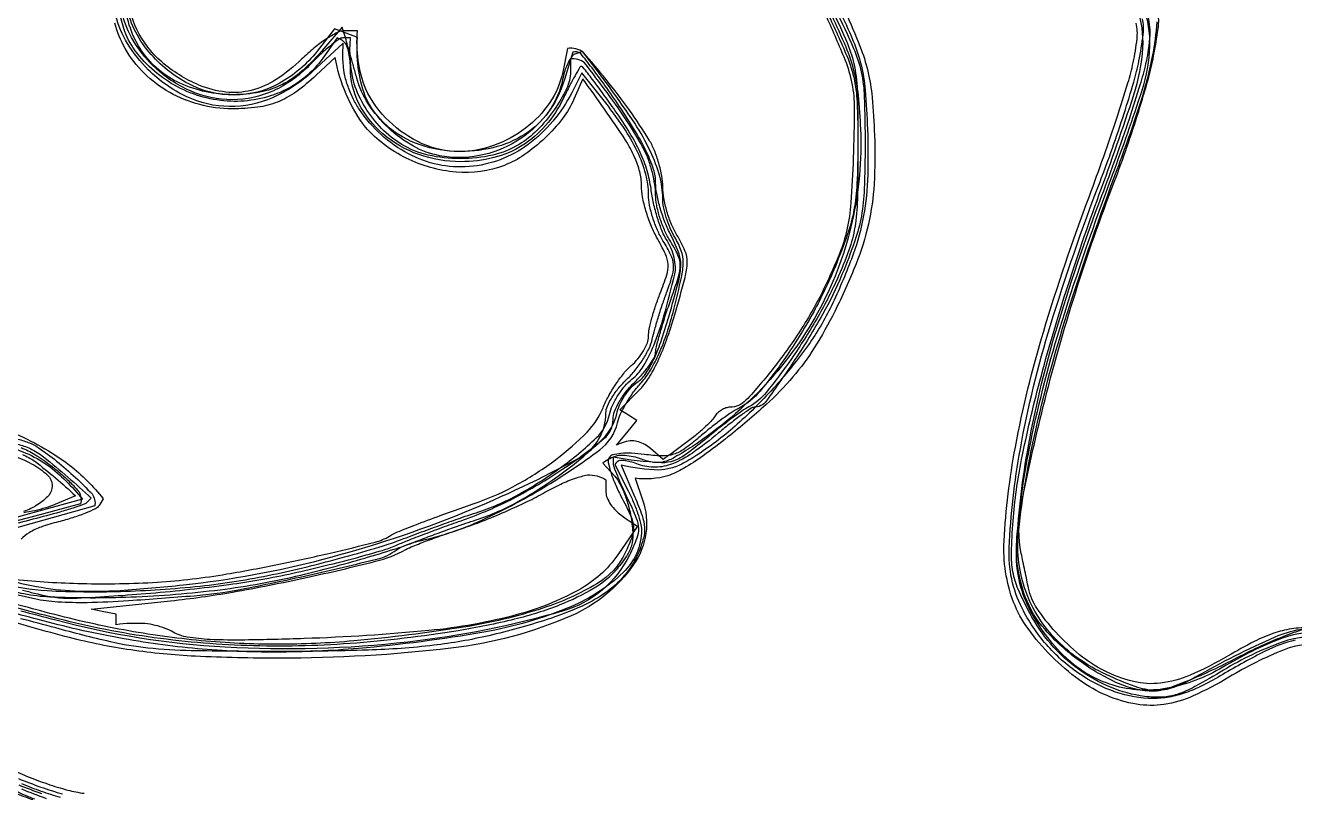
# Model space of a CAD drawing. Extents: x 0 to 564, y 0 to 802.
# Drawn here: x 103.2 to 282, y 304.7 to 412.8 of the extents above; entities that cross this region are included whole.
import ezdxf

# ---------------------------------------------------------------- set-up
doc = ezdxf.new("R2010")
doc.units = 0

msp = doc.modelspace()

# ---------------------------------------------------------------- linework, layer by layer
at = {"color": 7}
for points in [[(216.055389, 413.996277, -0.008846), (218.650899, 407.94843, -0.05004), (219.645334, 404.587849, -0.048169), (219.970234, 401.044682, -0.007834), (219.828568, 394.131256, -0.008647), (219.48823, 387.769853, -0.036435), (218.941607, 383.988979, -0.042775), (217.893559, 380.623774, -0.015078), (215.842194, 376, -0.029329), (212.64346, 370.232253, -0.025432), (208.647593, 364.585739, -0.020327), (204.70938, 359.979333, -0.208649), (202.464706, 359, 0.083329), (201.883248, 358.902418, 0.05413), (201.265533, 358.61108, 0.052812), (200.706829, 358.182474, 0.06698), (200.299683, 357.676025, -0.058259), (199.788065, 357.016461, -0.013878), (198.786131, 356.050896, -0.014083), (197.56526, 354.999401, -0.013499), (193.040222, 351.653625), (191.270111, 353.19632), (191.270111, 353.19632, 0.05367), (190.481721, 353.746898, 0.050708), (189.579346, 354.129539, 0.054592), (188.703351, 354.298602, 0.10602), (186.5, 353.674744), (187.935699, 355.413605), (189.371399, 357.152435), (188.151947, 357.906097), (186.93248, 358.65976), (189.668259, 361.395538), (189.668259, 361.395538, 0.05757), (190.996616, 363.070879, 0.028763), (192.29026, 365.450939, 0.024381), (193.530043, 368.453335, 0.01545), (194.692307, 372.057434, 0.00523), (196.138374, 377.270298, 0.058358), (196.446236, 379.400089, 0.108683), (196.131777, 381.039185, 0.035381), (194.994034, 383.241791, -0.03924), (194.232427, 384.744521, -0.025939), (193.588829, 386.571033, -0.02612), (193.145916, 388.423519, -0.045112), (193, 390, 0.043515), (192.860055, 391.566365, 0.026127), (192.43716, 393.386234, 0.026039), (191.822276, 395.166092, 0.040741), (191.094452, 396.612732, 0.018453), (188.313165, 400.816627, 0.014823), (185.026428, 405.130882, 0.007826), (181.817286, 408.969444, 0.218066), (179.581985, 409.5), (178.903931, 406.184662), (178.903931, 406.184662, -0.099435), (177.099049, 401.915229, -0.079973), (173.666021, 398.287167, -0.077884), (169.171687, 395.843843, -0.086081), (164.299667, 395.003723, -0.105386), (159.133776, 396.110093, -0.08642), (154.444242, 399.273067, -0.087746), (151.156461, 403.782791, -0.113929), (150, 412), (148.120575, 412), (148.120575, 412, 0.122061), (147.142187, 411.757542, 0.025014), (145.599405, 410.841423, 0.024955), (143.870858, 409.565767, 0.021188), (142.177048, 408.055908, -0.048113), (138.565465, 405.169503, -0.082407), (135.042706, 403.623035, -0.090857), (131.458173, 403.378892, -0.07076), (127.671227, 404.364014, -0.080362), (122.422305, 407.626799, -0.100137), (118.932818, 412.172962, -0.106767), (117.621499, 417.47831, -0.10291)], [(99.488098, 333.228423, 0.008589), (104.5, 332.070251, 0.037508), (107.782782, 331.624589, 0.019508), (111.917482, 331.537987, 0.012396), (117.760664, 331.788572, 0.003353), (127, 332.476837), (127, 332.476837, 0.026976), (133.472952, 333.356032, 0.008265), (143.137554, 335.370232, 0.004478), (152.907821, 337.667712, 0.106635), (155.432068, 338.89447, -0.05551), (156.011651, 339.252957, -0.019015), (156.920668, 339.642651, -0.018632), (157.964539, 339.999868, -0.020475), (159, 340.26593, 0.053068), (167.017125, 342.892502, 0.029353), (176.159498, 347.66753, 0.025076), (184.115176, 352.996079, 0.176868), (186.627167, 356.826965, -0.052933), (187.059141, 358.06375, -0.023312), (187.873325, 359.596054, -0.022758), (188.896158, 361.155414, -0.028335), (189.989487, 362.5, 0.051641), (191.278641, 364.245442, 0.028584), (192.493454, 366.602932, 0.025027), (193.600857, 369.469837, 0.017821), (194.562317, 372.776855, 0.006724), (195.631932, 377.267134, 0.051763), (195.884029, 379.412586, 0.092403), (195.605353, 381.028769, 0.044663), (194.699738, 382.931152, -0.033767), (194.048827, 384.225162, -0.024778), (193.499296, 385.735264, -0.02522), (193.120853, 387.223378, -0.049692), (193, 388.436401, 0.069492), (192.569422, 391.5195, 0.040509), (191.257097, 395.021984, 0.033046), (189.064167, 398.983836, 0.018776), (181.707489, 409.069153), (180.629456, 408.709808), (180.629456, 408.709808, 0.163433), (180.170476, 408.363968, 0.037291), (179.67486, 407.511276, 0.034773), (179.224588, 406.391889, 0.027805), (178.893631, 405.134277, -0.09584), (177.178909, 400.996166, -0.093624), (174.033487, 397.756462, -0.086281), (169.684625, 395.702064, -0.067399), (164.5, 395, -0.0823), (158.824247, 395.940605, -0.098858), (154.150761, 398.650936, -0.105651), (151.091373, 402.780136, -0.106905), (150, 411.062775), (148.391647, 411.679962), (146.783295, 412.29715), (144.30365, 409.128754), (144.30365, 409.128754, -0.101927), (138.963988, 404.598323, -0.124315), (132.637675, 402.962185, -0.122631), (126.22758, 404.519475, -0.097538), (120.658905, 408.99353, -0.062178), (118.542441, 412.25723, -0.073242), (117.437762, 415.767445, -0.072841)], [(216.09996, 414.716766, -0.008977), (218.761129, 408.874926, -0.044846), (219.891954, 405.460979, -0.047269), (220.367582, 401.979151, -0.010668), (220.486938, 396, -0.010914), (220.358443, 390.462449, -0.034901), (219.935472, 386.79425, -0.03763), (219.02483, 383.368296, -0.014323), (217.265671, 378.746185, -0.026902), (214.260337, 372.462258, -0.024483), (210.510063, 366.329594, -0.024045), (206.705807, 361.282378, -0.098621), (203.740814, 358.883606, 0.027485), (202.647668, 358.230486, 0.00972), (201.155375, 357.180927, 0.009612), (199.557392, 355.962062, 0.011148), (198.085999, 354.739899, -0.024204), (196.048609, 353.135609, -0.079987), (194.52177, 352.381054, -0.082395), (192.860149, 352.155463, -0.026691), (190.379501, 352.36145, 0.021387), (188.600715, 352.528164, 0.035714), (187.098269, 352.497036, 0.042006), (185.967526, 352.295856, 0.191587), (185.441467, 351.905304, 0.189139), (185.3223, 351.249289, 0.026352), (185.666206, 349.884579, 0.027108), (186.272775, 348.242055, 0.01995), (187.113037, 346.493011, -0.013101), (188.502512, 343.699381, -0.090691), (188.885912, 342.225296, -0.108009), (188.685965, 340.822848, -0.022047), (187.702011, 338.501312, -0.148747), (183.734508, 334.15878, -0.055469), (176.124449, 330.720596, -0.039234), (164.932559, 328.039887, -0.016311), (149.5, 326.115662, -0.023154), (138.757821, 325.630555, -0.022952), (127.985127, 326.137978, -0.022486), (117.09474, 327.649682, -0.020296), (106, 330.171265, 0.004479), (101.303889, 331.395976, 0.004831)], [(284.267365, 328, 0.037471), (281.542047, 327.795473, 0.045301), (279.051434, 327.185047, 0.035785), (276.287855, 326.008695, 0.013719), (272.62323, 324, -0.029147), (267.298974, 321.291663, -0.07394), (263.121243, 320.159351, -0.089263), (259.284762, 320.39363, -0.05824), (255.115479, 321.941071, -0.053035), (251.717918, 324.155975, -0.036441), (248.370565, 327.315487, -0.036866), (245.705285, 330.695527, -0.097712), (244.51445, 333.518341, -0.000108), (244.281658, 334.642528, -0.000065), (244.005913, 335.976456, -0.000064), (243.732095, 337.302778, -0.000111), (243.505661, 338.40152, -0.099418), (243.47336, 345.102373, -0.01297), (246.594368, 359.104942, -0.015294), (251.11883, 375.090039, -0.015161), (256.623962, 390.816071, 0.0085), (258.375189, 395.612764, 0.007509), (260.039322, 400.667648, 0.007563), (261.401596, 405.268048, 0.022642), (262.141174, 408.462769, 0.009439), (262.776743, 412.319305, 0.063311), (262.81163, 414.25676, 0.099661)], [(286.360783, 327.882317, 0.120057), (279.215167, 326.62499, 0.026487), (268.015594, 320.990723, -0.042402), (264.920631, 319.555109, -0.095163), (262.374149, 319.144661, -0.078921), (259.563888, 319.677735, -0.022711), (255.459137, 321.366882, -0.043912), (251.497684, 323.653853, -0.051308), (248.216576, 326.496143, -0.053476), (245.691686, 329.834337, -0.055541), (243.96994, 333.591064, -0.108651), (243.13556, 341.717162, -0.02598), (245.393093, 355.184917, -0.022646), (249.985936, 372.22246, -0.01268), (257.02124, 392.5, 0.011226), (260.206074, 401.594037, 0.028269), (261.995422, 408.377964, 0.036733), (262.625509, 413.276125, 0.18908)], [(101.044664, 352.317366, -0.052526), (104.103452, 351.052334, -0.060785), (106.309215, 349.482514, -0.210751), (107, 347.916443, -0.182568), (106.503035, 346.600768, -0.069005), (104.988745, 345.297382, -0.063205), (102.967924, 344.329541, -0.080275)], [(102.795477, 352.353184, -0.058369), (104.544457, 351.400022, -0.026242), (110.271385, 346.554535), (107.385689, 345.322388), (107.385689, 345.322388, -0.027146), (106.080427, 344.846988, -0.018035), (104.539858, 344.438911, -0.018174), (103.011034, 344.150385, -0.033458)], [(101.523145, 304.806669, 0.01729), (104.249654, 303.761169, 0.016997)], [(102.170951, 304.838943, 0.018289), (104.491296, 303.869736, 0.018385)]]:
    msp.add_lwpolyline(points, format="xyb", dxfattribs=at)
at = {"color": 253}
for points in [[(99.5, 334.358887, 0.060984), (106.291986, 333.187197, 0.019264), (116.603892, 333.079018, 0.01946), (127.835749, 333.83208, 0.025446), (138, 335.438416), (138, 335.438416, 0.00829), (142.915711, 336.55939, 0.006615), (148.178122, 337.925632, 0.006693), (153.018007, 339.320669, 0.01674), (156.5, 340.503601, -0.002104), (159.387832, 341.579938, -0.002122), (162.276318, 342.628803, -0.002067), (164.80024, 343.52143, -0.008585), (166.334259, 344.027466, 0.048015), (172.348923, 346.552094, 0.033988), (178.552193, 350.452621, 0.032441), (183.635692, 354.683596, 0.150012), (185.494766, 357.976135, -0.054027), (185.928942, 359.268317, -0.033659), (186.695036, 360.672672, -0.03353), (187.649269, 361.971255, -0.050926), (188.655685, 362.943787, 0.09091), (190.261152, 364.763394, 0.038539), (191.724667, 367.683495, 0.027733), (193.164355, 371.857982, 0.010902), (194.698822, 377.748138, 0.07448), (194.787284, 378.794298, 0.040955), (194.599722, 380.06813, 0.039539), (194.188317, 381.365416, 0.048515), (193.598129, 382.49057, -0.049712), (192.926773, 383.777921, -0.019994), (192.261757, 385.649696, -0.01955), (191.70107, 387.738033, -0.023407), (191.343781, 389.742432, 0.040413), (190.801168, 392.283516, 0.034426), (189.835323, 394.849632, 0.029427), (188.371335, 397.609961, 0.017064), (186.311356, 400.75, 0.0036), (184.593885, 403.145935, 0.005759), (183.089268, 405.164062, 0.001619), (181.762127, 406.890384, 0.232075), (181.538681, 407, 0.26608), (181.338246, 406.885209, 0.004106), (180.649694, 405.689205, 0.009708), (179.872298, 404.248226, 0.00612), (179.01825, 402.53772, -0.063789), (176.487946, 398.660817, -0.077913), (173.206505, 395.8424, -0.077322), (169.198653, 394.14891, -0.061654), (164.535248, 393.575714, -0.084613), (158.632053, 394.587073, -0.092021), (153.587568, 397.488941, -0.099343), (150.199455, 401.7901, -0.117834), (149, 406.809021, 0.027821), (148.932161, 408.027289, 0.034257), (148.728712, 409.146957, 0.036602), (148.433354, 410.034063, 0.156942), (147.152939, 411.023529), (145.096161, 408.13504), (145.096161, 408.13504, -0.131584), (139.52518, 403.533778, -0.117771), (132.15374, 402.083752, -0.11221), (124.636869, 404.113352, -0.11102), (118.701828, 409.19754, -0.0841), (117.089082, 412.344967, -0.053962), (116.280195, 416.378918, -0.054181)], [(217.348724, 415, -0.01049), (219.881731, 409.525149, -0.049422), (220.948772, 406.234779, -0.045721), (221.388947, 402.687313, -0.008151), (221.494415, 396, -0.008823), (221.380724, 389.745868, -0.034937), (220.975382, 385.924145, -0.040106), (220.069449, 382.458508, -0.014294), (218.24472, 377.675201, -0.030308), (215.511839, 372.069618, -0.017861), (211.616087, 365.714592, -0.010003), (207.573823, 359.87723, -0.24078), (205.857788, 359, 0.151539), (205.434765, 358.868777, 0.006197), (204.11585, 357.93914, 0.010321), (202.571367, 356.772291, 0.007087), (200.866623, 355.38858, -0.020529), (197.184455, 352.560495, -0.059914), (194.368523, 351.043224, -0.088136), (191.953445, 350.556897, -0.096855), (189.602829, 350.960907, 0.022314), (188.650051, 351.275279, 0.030848), (187.770247, 351.465019, 0.031493), (187.057199, 351.527762, 0.205374), (186.255356, 350.922028), (188.12767, 347.249573), (188.12767, 347.249573, -0.018069), (188.844352, 345.708674, -0.017923), (189.450005, 344.115913, -0.0181), (189.878326, 342.68752, -0.06387), (190, 341.738892, -0.205421), (187.424495, 335.734578, -0.091165), (180.064333, 330.927582, -0.056127), (167.784289, 327.335239, -0.02164), (150.151688, 325.044647, -0.020665), (138.570336, 324.527966, -0.023318), (127.446388, 325.010693, -0.023251), (116.38727, 326.529576, -0.020314), (105, 329.11911, 0.003214), (100.273364, 330.365358, 0.003318)], [(286.872757, 326.577789, 0.124195), (280.262277, 325.930528, 0.049736), (271.993561, 321.996094, -0.010152), (267.967456, 319.673738, -0.045307), (265.471977, 318.58215, -0.068406), (263.351243, 318.184842, -0.045515), (260.876343, 318.289764, -0.065492), (256.077003, 319.587735, -0.058072), (251.560425, 322.119698, -0.056888), (247.663654, 325.68214, -0.057688), (244.690887, 330.015442, -0.018585), (243.06013, 333.401087, -0.05836), (242.32729, 335.81176, -0.051184), (242.122571, 338.491273, -0.011943), (242.347794, 343, -0.031597), (243.536931, 351.627386, -0.014524), (246.115965, 362.682598, -0.013046), (249.813659, 375.335535, -0.009959), (254.493347, 388.983246, 0.007983), (259.354325, 402.979151, 0.06478), (260.626465, 409.632015, 0.101087), (259.836466, 415.160594, 0.031838)], [(102.10908, 353.799025, -0.060731), (103.903241, 353.176731, -0.048326), (105.793277, 352.013385, -0.019843), (112.5, 346.199402), (111.946449, 345.629486), (111.946449, 345.629486, -0.114945), (111.507289, 345.347313, -0.006381), (109.955606, 344.816761, -0.009581), (108.073167, 344.239537, -0.006846), (100.5, 342.266663)], [(102.683169, 306.037057, 0.017474), (105.423791, 304.96196, 0.017652), (108.143038, 304.110089, 0.033855)]]:
    msp.add_lwpolyline(points, format="xyb", dxfattribs=at)
at = {"color": 254}
for points in [[(99.5, 333.725128, 0.07436), (106.657659, 332.328835, 0.02076), (118.101783, 332.29797, 0.021266), (130.650019, 333.320917, 0.027621), (142, 335.375641), (142, 335.375641, 0.006418), (146.423294, 336.491716, 0.00557), (151.03125, 337.772633, 0.005612), (155.177528, 339.025743, 0.016345), (158, 340.01593, -0.003043), (160.31357, 340.897395, -0.00275), (162.716938, 341.781326, -0.002753), (164.878516, 342.549432, -0.008762), (166.334259, 343.029266, 0.051698), (172.519694, 345.674926, 0.033191), (179.081566, 349.916496, 0.031189), (184.537042, 354.535443, 0.148498), (186.513046, 358.059418, -0.051638), (186.929303, 359.318072, -0.037763), (187.633011, 360.612141, -0.038455), (188.497688, 361.748558, -0.06596), (189.397827, 362.525024, 0.097508), (190.52438, 363.62713, 0.038038), (191.622486, 365.518917, 0.029101), (192.720993, 368.178431, 0.013515), (193.84845, 371.741119, 0.00606), (195.242374, 376.830244, 0.059845), (195.54204, 379.025322, 0.096556), (195.221355, 380.824535, 0.026545), (194.037521, 383.461456, -0.027927), (193.257338, 385.212183, -0.021504), (192.598522, 387.197716, -0.021942), (192.143166, 389.112298, -0.047441), (192, 390.617798, 0.078456), (191.703894, 392.493272, 0.032683), (190.754383, 394.880768, 0.025411), (189.175259, 397.808266, 0.012165), (186.869919, 401.406372, 0.006016), (184.852193, 404.316917, 0.009381), (183.037756, 406.769367, 0.004142), (181.452069, 408.795648, 0.22848), (180.316574, 409), (179.159302, 405.13739), (179.159302, 405.13739, -0.093475), (176.602302, 400.195792, -0.090121), (172.393112, 396.450645, -0.090142), (167.13634, 394.426406, -0.093576), (161.575073, 394.419922, -0.081485), (157.873242, 395.763056, -0.060417), (154.354015, 398.336288, -0.060133), (151.535319, 401.692067, -0.078632), (149.898148, 405.342743, 0.001057), (149.433168, 407.044354, 0.001104), (148.967649, 408.719429, 0.001059), (148.559137, 410.165109, 0.004874), (147.853394, 412.5), (145.280365, 409.5), (145.280365, 409.5, -0.0331), (142.223115, 406.379183, -0.065004), (139.358675, 404.420841, -0.07081), (136.257584, 403.363928, -0.046663), (132.5, 403.010315, -0.106463), (124.997908, 404.621562, -0.138593), (119.644715, 409.122425, -0.131522), (117.265605, 415.963083, -0.091317)], [(283.224907, 327.738908, 0.013052), (280.322468, 326.675259, 0.014172), (276.939604, 325.222168, 0.011973), (273.446075, 323.5, -0.011849), (269.956488, 321.7787, -0.01412), (266.585522, 320.328327, -0.012929), (263.697073, 319.266695, -0.083842), (262.1716, 319.021973, -0.10347), (257.194649, 320.105807, -0.05319), (251.654934, 323.328663, -0.052789), (246.845006, 327.708832, -0.091785), (244.06134, 332.315094, -0.111425), (242.889599, 340.714965, -0.030148), (244.824226, 354.093315, -0.025226), (249.253551, 371.131635, -0.01347), (256.342957, 391.71405, 0.010883), (260.517145, 403.632194, 0.070886), (261.611244, 409.871689, 0.097166), (260.726401, 415.29693, 0.029156)], [(216.745361, 414.237885, -0.013815), (218.769799, 409.742839, -0.036371), (219.890076, 406.394005, -0.037002), (220.502818, 402.951427, -0.014731), (220.851486, 398.164825, -0.066162), (219.696834, 385.207819, -0.06671), (215.197163, 373.04113, -0.065404), (207.55228, 362.289061, -0.059605), (197.166901, 353.487732, -0.015625), (194.690468, 351.96016, -0.068717), (193.102665, 351.318138, -0.099078), (191.7019, 351.248719, -0.053284), (190.0215, 351.685791, 0.037014), (188.848274, 352.031968, 0.03819), (187.649065, 352.196789, 0.04111), (186.59464, 352.173661, 0.112849), (184.579529, 351.122101), (186.242142, 349.284912), (186.242142, 349.284912, -0.064474), (186.926079, 348.299648, -0.025868), (187.605753, 346.803085, -0.025077), (188.180446, 345.094329, -0.028941), (188.549469, 343.415985, -0.028494), (188.781547, 341.139481, -0.079151), (188.600183, 339.546318, -0.078958), (187.93244, 338.086145, -0.028259), (186.555588, 336.248444, -0.084255), (183.342462, 333.524565, -0.041064), (178.493921, 331.164593, -0.033205), (172.121707, 329.161863, -0.018739), (164.179993, 327.54657, -0.022494), (148.948816, 325.737813, -0.026565), (134.443167, 325.446182, -0.02764), (120.511612, 326.679274, -0.028833), (107, 329.435059, 0.000744), (98.698403, 331.620026, 0.002664)], [(99.929073, 353.636217, -0.048521), (103.288655, 352.558811, -0.048847), (106.355451, 350.863779, -0.055927), (111.270172, 346.083496), (105.135086, 344.377808), (99, 342.672089)], [(102.683564, 305.262864, 0.012279), (106.145343, 303.940613, 0.01243)]]:
    msp.add_lwpolyline(points, format="xyb", dxfattribs=at)
at = {"color": 9}
for points in [[(216.673813, 415.330261, -0.012874), (219.01317, 410.212828, -0.053155), (220.007158, 406.962898, -0.041763), (220.408588, 403.230016, -0.005913), (220.5, 395.5, -0.006115), (220.411165, 388.236145, -0.033521), (220.05298, 384.331467, -0.047217), (219.224245, 381.124151, -0.01993), (217.54306, 377, -0.024446), (214.685903, 371.455395, -0.02017), (211.124367, 365.837688, -0.018285), (207.581649, 361.098616, -0.100563), (205.136887, 359.073273, 0.030668), (204.154331, 358.467165, 0.00677), (202.551191, 357.304207, 0.007016), (200.732286, 355.906602, 0.006702), (198.925034, 354.437378, -0.016185), (196.2941, 352.380137, -0.072849), (194.572117, 351.470867, -0.088724), (192.830674, 351.18376, -0.030666), (186, 351.961731), (186, 351.168701), (186, 351.168701, 0.090251), (186.091344, 350.666767, 0.006659), (186.603073, 349.360394, 0.009088), (187.266668, 347.811787, 0.006764), (188.053009, 346.126404, -0.013973), (189.272826, 343.410451, -0.090925), (189.587904, 341.952488, -0.102111), (189.344548, 340.551884, -0.019778), (188.303009, 338.188568, -0.211407), (178.955414, 330.323794, -0.042468), (157.114902, 325.944271, -0.042305), (131.374969, 325.211643, -0.051034), (107.5, 329.017639, 0.003785), (102.559719, 330.292229, 0.003875)], [(102.839064, 333.24836, 0.000777), (104.451858, 332.845674, 0.002674), (105.5, 332.591644, 0.0702), (110.446064, 332.134048, 0.00954), (120.846395, 332.831867, 0.011854), (131.876402, 334.047667, 0.021002), (140.884583, 335.644928), (140.884583, 335.644928, 0.005228), (145.47168, 336.709025, 0.005954), (149.840107, 337.825905, 0.005435), (153.524327, 338.857801, 0.033001), (155.384583, 339.536713, -0.010184), (157.009367, 340.21511, -0.003184), (159.471985, 341.166847, -0.003181), (162.236237, 342.194913, -0.00351), (164.924301, 343.1539, 0.035313), (171.910772, 346.159395, 0.028519), (178.943752, 350.316845, 0.023458), (184.721973, 354.599315, 0.225217), (186, 357.292725, -0.094013), (186.208326, 358.390901, -0.036948), (186.879438, 359.784439, -0.034872), (187.849745, 361.22616, -0.036194), (189, 362.5, 0.021367), (190.148482, 363.698521, 0.02562), (191.118748, 364.922897, 0.025672), (191.816653, 366.017585, 0.12978), (192, 366.712067, -0.062171), (192.101466, 367.524939, -0.0071), (192.58201, 369.312881, -0.008489), (193.222622, 371.43066, -0.006818), (193.981323, 373.687164, 0.008144), (195.20937, 377.371977, 0.076501), (195.462635, 379.017601, 0.112844), (195.144715, 380.408337, 0.026031), (193.981323, 382.530212, -0.037142), (193.22247, 383.990221, -0.026082), (192.58201, 385.728943, -0.026435), (192.141855, 387.467824, -0.048804), (192, 388.917694, 0.039529), (191.885933, 390.358277, 0.022664), (191.533707, 392.066429, 0.022531), (191.020855, 393.761925, 0.034628), (190.412628, 395.168976, 0.026007), (188.215939, 398.92455, 0.014099), (185.152361, 403.312981, 0.006637), (181.981381, 407.476238, 0.230613), (180, 408), (179.996262, 406.25), (179.996262, 406.25, -0.111764), (179.448135, 403.852288, -0.041821), (177.690619, 400.859142, -0.041191), (175.307399, 398.011642, -0.061091), (172.75914, 395.994598, -0.082316), (169.057178, 394.501963, -0.054805), (164.5, 394.000946, -0.054805), (159.942822, 394.501963, -0.082316), (156.24086, 395.994598, -0.062823), (153.405539, 398.254808, -0.055172), (151.076614, 401.242771, -0.057055), (149.52845, 404.549657, -0.080855), (149, 411), (147.959946, 411), (147.959946, 411, 0.157245), (147.368401, 410.809248, 0.014663), (146.135607, 409.865841, 0.017712), (144.706772, 408.617855, 0.012999), (143.209946, 407.139008, -0.094972), (138.161432, 403.56547, -0.10652), (132.352359, 402.300854, -0.104938), (126.469694, 403.536251, -0.089741), (121.216537, 407.09256, -0.062913), (118.430886, 410.601303, -0.078505), (116.856075, 414.446983, -0.080207)], [(286.612698, 327.171013, 0.128344), (280.232246, 326.476092, 0.044894), (271.869202, 322.400055, -0.090921), (264.030008, 319.432452, -0.119613), (256.421171, 319.870834, -0.117326), (249.75431, 323.770177, -0.085241), (244.616974, 330.700348, -0.128743), (242.843039, 338.951715, -0.032527), (244.353653, 352.711712, -0.028852), (248.366167, 369.690624, -0.018673), (254.854828, 388.815216, 0.00524), (256.845772, 394.2031, 0.005228), (258.724941, 399.635662, 0.005126), (260.26772, 404.413775, 0.020479), (261.061707, 407.385132, 0.039793), (261.632242, 411.415635, 0.097324), (261.236742, 414.372665, 0.041052)], [(102.619952, 353.315891, -0.048585), (104.562777, 352.351124, -0.024324), (106.818214, 350.786011, -0.015211), (108.419925, 349.475596, -0.020883), (109.7716, 348.196335, -0.018187), (110.784407, 347.075444, -0.1764), (111, 345.394745), (105.25, 343.875732), (99.5, 342.35672)], [(102.293946, 305.836237, 0.012589), (105.503904, 304.628181, 0.012646)]]:
    msp.add_lwpolyline(points, format="xyb", dxfattribs=at)
at = {"color": 8}
for points in [[(217.740372, 415.171875, -0.013951), (219.832235, 410.558804, -0.040325), (220.925701, 407.228237, -0.038125), (221.502367, 403.664084, -0.011437), (221.839539, 398.172394, -0.019555), (221.83477, 390.911718, -0.040505), (221.152382, 385.28693, -0.040826), (219.57645, 379.873808, -0.020182), (216.751617, 373.289368, -0.043551), (213.511793, 367.793611, -0.027727), (208.868637, 361.994637, -0.027361), (203.498434, 356.623455, -0.03656), (198.044434, 352.410706, -0.023373), (195.883714, 351.121772, -0.053874), (194.131634, 350.414886, -0.063549), (192.457191, 350.163686, -0.045747), (187.134323, 350.852448), (189.056412, 346.368408), (189.056412, 346.368408, -0.016149), (190.082271, 343.744266, -0.067372), (190.428362, 342.086628, -0.083695), (190.283796, 340.580808, -0.03328), (189.610428, 338.610077, -0.069494), (187.823738, 335.59219, -0.065919), (185.250206, 333.11739, -0.053427), (181.642513, 331.015948, -0.02652), (176.695908, 329.110626, -0.021995), (168.514232, 326.840514, -0.027428), (160.744249, 325.492107, -0.021629), (151.54017, 324.812208, -0.007939), (138.5, 324.621704, -0.003627), (126.565563, 324.723426, -0.022625), (120.467131, 325.096012, -0.030397), (115.191673, 325.985497, -0.009799), (107.5, 327.928284, 0.004078), (102.554933, 329.237704, 0.004154)], [(99.240791, 335.145752, 0.029656), (104.799941, 333.769233, 0.03499), (110.183613, 333.155632, 0.027391), (116.572186, 333.227407, 0.010264), (125.5, 334.001862), (125.5, 334.001862, 0.037211), (145.18986, 337.614186, 0.032575), (165.051653, 344.217278, 0.028303), (181.270573, 351.90589, 0.27448), (185, 358.187683, -0.103348), (185.200828, 359.148916, -0.035487), (185.864422, 360.414669, -0.03348), (186.816591, 361.746291, -0.032949), (187.942719, 362.946503, 0.03579), (189.116469, 364.211782, 0.027756), (190.209757, 365.740467, 0.02845), (191.072705, 367.288802, 0.058495), (191.527954, 368.597717, -0.014139), (191.875407, 369.980692, -0.006375), (192.405285, 371.774876, -0.006305), (193.013237, 373.656398, -0.008558), (193.612366, 375.338043, 0.020312), (194.379936, 377.663961, 0.090287), (194.520227, 379.090195, 0.094653), (194.145322, 380.44073, 0.023518), (193.02713, 382.456085, -0.036429), (192.250788, 383.944593, -0.025986), (191.595472, 385.707169, -0.026384), (191.144867, 387.462782, -0.049663), (191, 388.917694, 0.067032), (190.609261, 391.819149, 0.043996), (189.433456, 394.984497, 0.03657), (187.46085, 398.456175, 0.021759), (181.59906, 406.082397), (180.177933, 403.291199), (180.177933, 403.291199, -0.115351), (174.034582, 396.006796, -0.141282), (165.731571, 392.883617, -0.144119), (157.164957, 394.684417, -0.121681), (150.273804, 400.921692, -0.035069), (149.403271, 402.431977, -0.027282), (148.667929, 404.179855, -0.027965), (148.161003, 405.892585, -0.058026), (148, 410.25473), (143.679642, 406.272339), (143.679642, 406.272339, -0.08325), (138.031069, 402.582912, -0.106336), (131.953863, 401.347198, -0.107502), (125.956254, 402.722786, -0.086656), (120.533333, 406.533325, -0.058244), (117.619414, 410.2186, -0.075948), (115.94314, 414.171467, -0.078227)], [(282.089851, 326.206245, 0.059532), (277.844156, 324.666814, 0.018335), (271.869202, 321.376007, -0.019056), (269.048503, 319.827766, -0.032962), (266.583401, 318.791405, -0.038577), (264.310032, 318.198885, -0.044491), (262.079346, 318, -0.084234), (256.781144, 318.898954, -0.066686), (251.591579, 321.530613, -0.063382), (247.039683, 325.596696, -0.062074), (243.614166, 330.700348, -0.128667), (241.790517, 339.205839, -0.034037), (243.367609, 353.132084, -0.029233), (247.619187, 370.561204, -0.017439), (254.59079, 390.744293, 0.007246), (256.332247, 395.471416, 0.00668), (257.985588, 400.376331, 0.006686), (259.341881, 404.786071, 0.021952), (260.069305, 407.744293, 0.019023), (260.671637, 411.496317, 0.085863), (260.56076, 413.704453, 0.063963)], [(102.17165, 354.514324, -0.028093), (103.809548, 353.981003, -0.054665), (105.027496, 353.346649, -0.023413), (107.622935, 351.429404, -0.017658), (110.292994, 349.095325, -0.011131), (112.611163, 346.820641, -0.195589), (113, 345.103485), (107, 343.419952), (101, 341.73645)], [(102.265482, 306.728644, 0.014072), (105.385165, 305.53722, 0.014193), (108.470827, 304.554631, 0.027291)]]:
    msp.add_lwpolyline(points, format="xyb", dxfattribs=at)
at = {"color": 250}
for points in [[(218.730286, 414.625854, -0.013226), (220.781889, 409.825827, -0.036377), (221.885988, 406.315617, -0.035731), (222.480201, 402.64725, -0.01239), (222.825302, 397.294128, -0.024158), (222.765611, 390.43784, -0.041356), (221.969616, 384.776146, -0.039839), (220.226406, 379.180071, -0.020655), (217.219849, 372.5, -0.023895), (214.343447, 367.381783, -0.036245), (211.327679, 363.265007, -0.032855), (207.530973, 359.352572, -0.015698), (202.184494, 354.818787, -0.011529), (198.689569, 352.168118, -0.026835), (195.927303, 350.389149, -0.03585), (193.711525, 349.327435, -0.094068), (189.104034, 349), (190.1586, 345.974884), (190.1586, 345.974884, -0.241066), (188.893736, 336.84585, -0.138083), (180.077993, 329.635151, -0.07392), (163.162316, 325.070349, -0.029062), (139, 323.66983, -0.011638), (127.16399, 323.947819, -0.024983), (118.079523, 324.829155, -0.026283), (109.419293, 326.577678, -0.014344), (99, 329.579041, 0.010433)], [(101.761585, 334.748456, 0.017007), (111.194443, 334.186092, 0.021995), (121.798413, 334.381725, 0.027122), (131.619003, 335.532623), (131.619003, 335.532623, 0.00718), (138.942147, 336.904964, 0.007349), (146.165943, 338.477211, 0.004726), (152.488827, 340.014185, 0.076518), (154.5, 340.866028, -0.040942), (155.647676, 341.451241, -0.005905), (158.093721, 342.42226, -0.004932), (161.648074, 343.744816, -0.001562), (166.976501, 345.649078, 0.041424), (172.543967, 348.154794, 0.035094), (177.957439, 351.669651, 0.036274), (182.346569, 355.507925, 0.100114), (184.587448, 358.926941, -0.030286), (185.349653, 360.541088, -0.021923), (186.381929, 362.24168, -0.022267), (187.509603, 363.775634, -0.044192), (188.555862, 364.861603, 0.041382), (189.491078, 365.821512, 0.038348), (190.282032, 366.946007, 0.040641), (190.827361, 368.06038, 0.093738), (191, 368.973145, -0.051318), (191.106303, 370.006148, -0.014542), (191.481752, 371.58004, -0.014489), (192.01223, 373.343343, -0.014852), (192.639999, 375.058289, 0.017633), (193.567198, 377.635522, 0.093582), (193.750959, 379.116318, 0.094398), (193.381166, 380.556178, 0.018103), (192.139999, 382.964691, -0.032603), (191.320452, 384.675003, -0.023748), (190.628624, 386.667564, -0.024147), (190.152086, 388.628349, -0.047568), (190, 390.223358, 0.06284), (189.758112, 392.140383, 0.042655), (189.031225, 394.21978, 0.033528), (187.765857, 396.600257, 0.016459), (181.719452, 405.238068), (180.481506, 402.369019), (180.481506, 402.369019, -0.062687), (178.882803, 399.65643, -0.038352), (176.390169, 396.895874, -0.038303), (173.498002, 394.542124, -0.061404), (170.684906, 393.063629, -0.11188), (163.887956, 392.116789, -0.093958), (156.865925, 394.073704, -0.095044), (151.112375, 398.435526, -0.117936), (146.858627, 408.238739), (144.179306, 405.741547), (144.179306, 405.741547, -0.03112), (141.313909, 403.386217, -0.061767), (138.741093, 401.972622, -0.062705), (135.9268, 401.242655, -0.033002), (132.315735, 401.016449, -0.063468), (127.771115, 401.611434, -0.064584), (123.549779, 403.326607, -0.065668), (119.965303, 406.029388, -0.069676), (117.286835, 409.520386, -0.061574), (115.816333, 413.074189, -0.047502)], [(286.261749, 325.518528, 0.133335), (280.547841, 324.869458, 0.041148), (272.716949, 320.985107, -0.030556), (267.714578, 318.370476, -0.067851), (263.595636, 317.163555, -0.079569), (259.733616, 317.199313, -0.056991), (255.578323, 318.402832, -0.058811), (251.67049, 320.605493, -0.03882), (247.750187, 323.963894, -0.039117), (244.446344, 327.833849, -0.066007), (242.416611, 331.579193, -0.105549), (241.07496, 340.194317, -0.032208), (242.665888, 353.363903, -0.027321), (246.654515, 369.716508, -0.016171), (253.091675, 388.744629, 0.005025), (255.114493, 394.312032, 0.005228), (256.997721, 399.846226, 0.005043), (258.527611, 404.664395, 0.022658), (259.265076, 407.527893, 0.023533), (259.803736, 410.872201, 0.080643), (259.6978, 413.063858, 0.058021)], [(101.446053, 355.425797, -0.029177), (105.469987, 353.446774, -0.030048), (109.453242, 350.86265, -0.052751), (114.195923, 346.126038), (113.595703, 345.154846), (113.595703, 345.154846, -0.144307), (113.095471, 344.706652, -0.015956), (111.672259, 344.084625, -0.018403), (109.889525, 343.447321, -0.01391), (107.890678, 342.875336, 0.020827), (105.441239, 342.137612, 0.051851), (103.748776, 341.345383, 0.072326), (102.617146, 340.419358, 0.094598)], [(100.889526, 308.23584, 0.022662), (103.402752, 307.067857, 0.015989), (106.320674, 305.977039, 0.016179), (109.18364, 305.112027, 0.032425), (111.5, 304.65155, -0.065103)]]:
    msp.add_lwpolyline(points, format="xyb", dxfattribs=at)
at = {"color": 7}
msp.add_lwpolyline([(124.059402, 327.344086), (124.059402, 327.344086, 0.045895), (122.920417, 327.87802, 0.028871), (121.510466, 328.297096, 0.028883), (120.062899, 328.550702, 0.046233), (116, 328.385376), (116, 329.119354), (116, 329.853363), (114.25, 330.222137), (112.5, 330.590942), (123.679176, 331.760101), (123.679176, 331.760101, 0.017533), (132.4014, 332.982719, 0.010057), (142.824527, 335.035355, 0.007884), (152.536753, 337.31273, 0.062828), (156.819824, 338.981781, -0.030023), (157.829856, 339.453652, -0.004874), (159.852039, 340.231651, -0.00536), (162.254225, 341.099836, -0.004694), (164.782852, 341.956635, 0.014526), (167.576074, 342.964756, 0.009089), (170.786789, 344.29805, 0.009121), (173.904302, 345.727863, 0.016389), (176.399063, 347.029938, -0.018851), (178.629094, 348.179917, -0.02722), (180.685635, 349.010853, -0.028779), (182.392843, 349.487053, -0.146254), (185, 348.786011), (185, 347.014984), (185, 347.014984, 0.101297), (185.160842, 346.229218, 0.049446), (185.655855, 345.328724, 0.04622), (186.378577, 344.459819, 0.049661), (189.465378, 342.279053), (186.660507, 338.231628), (186.660507, 338.231628, -0.116411), (181.154062, 333.273931, -0.060122), (172.503988, 329.807678, -0.041328), (160.066494, 327.564747, -0.015807), (142.5, 326.435425, -0.003786), (134.143392, 326.226315, -0.016672), (129.215117, 326.304653, -0.027531), (126.024254, 326.638616, -0.092956)], format="xyb", close=True, dxfattribs=at)

doc.saveas('drawing.dxf')
